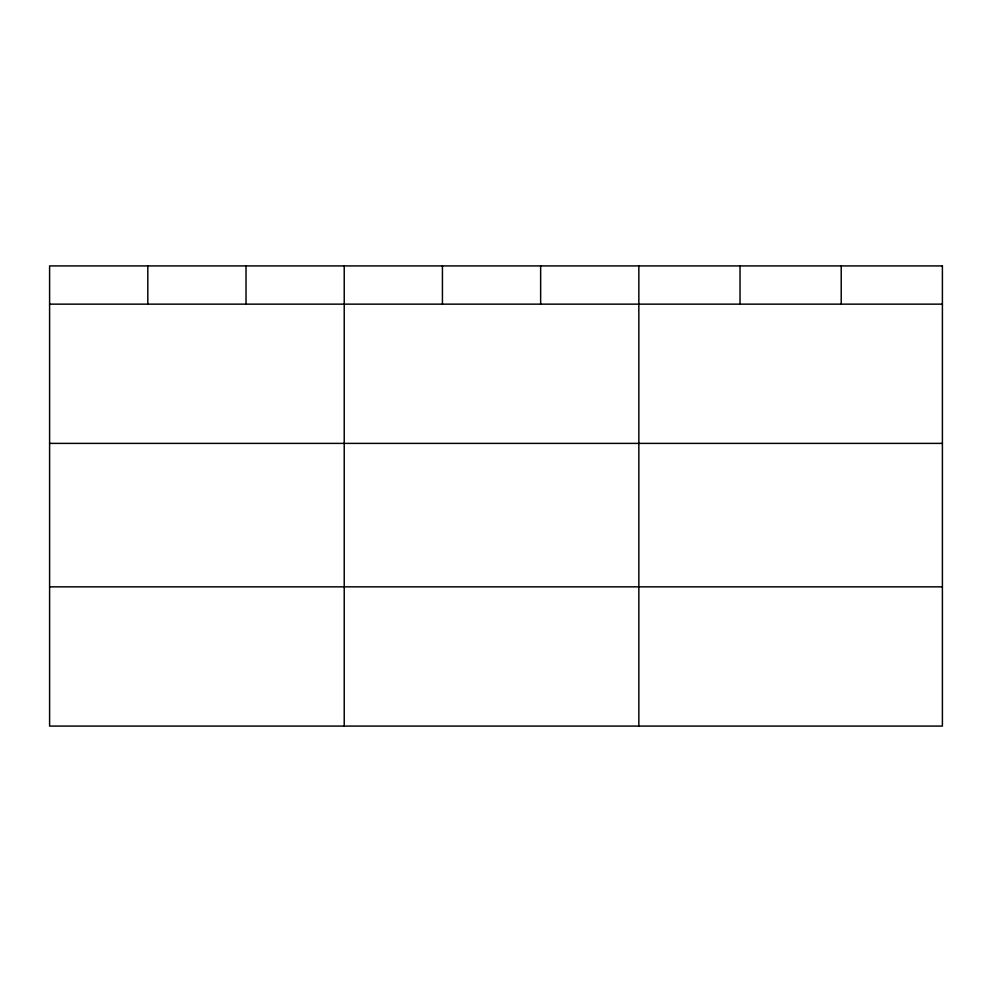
<?xml version="1.0" encoding="UTF-8"?>
<svg xmlns="http://www.w3.org/2000/svg" width="992" height="992" viewBox="0 0 992 992"><rect width="100%" height="100%" fill="white"/><g stroke="black" fill="none" stroke-linecap="round" stroke-linejoin="round"><path stroke-width="1.49" d="M49.6 304.147L942.4 304.147M49.6 443.387L942.4 443.387M49.6 586.842L942.4 586.842M841.216 265.918L841.216 304.147M740.032 265.918L740.032 304.147M638.848 265.918L638.848 726.082M540.64 265.918L540.64 304.147M442.432 265.918L442.432 304.147M344.224 265.918L344.224 726.082M246.016 265.918L246.016 304.147M147.808 265.918L147.808 304.147M942.4 265.918L49.6 265.918L49.6 726.082L942.4 726.082L942.4 265.918"/></g></svg>
